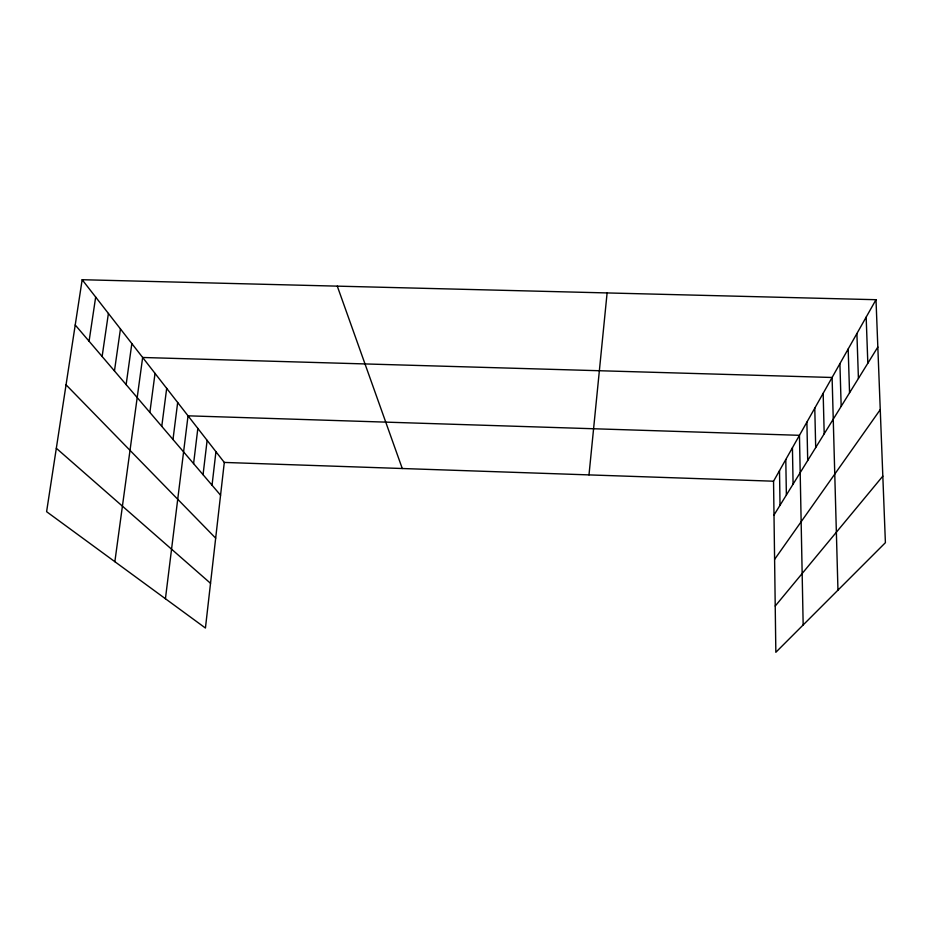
<?xml version="1.0" encoding="UTF-8"?>
<svg xmlns="http://www.w3.org/2000/svg" width="932" height="932" viewBox="0 0 932 932"><rect width="100%" height="100%" fill="white"/><g stroke="black" fill="none" stroke-linecap="round" stroke-linejoin="round"><path stroke-width="1.4" d="M588.989 474.901L607.105 292.939M82.167 279.716L224.297 462.435L205.436 628.04L46.6 511.691L82.167 279.716L875.998 299.708L885.4 542.68L775.843 652.284L773.548 481.203L875.998 299.708M212.042 485.223L215.933 451.694M203.06 474.703L207.125 440.37M193.588 463.612L197.84 428.429M165.43 598.74L188.043 415.823L799.458 435.314L803.163 624.941M172.991 439.496L177.674 402.496M161.772 426.355L166.688 388.376M149.866 412.41L155.038 373.406M114.857 561.693L142.654 357.48L832.101 377.483L837.961 590.142M126.135 384.613L131.843 343.582M114.461 370.948L120.449 328.926M102.124 356.502L108.403 313.455M89.076 341.205L95.67 297.075M774.003 515.023L877.839 347.053M774.597 559.375L880.251 409.649M775.226 606.033L882.825 476.135M224.297 462.435L773.548 481.203M56.328 448.269L210.539 583.316M66.056 384.811L215.676 538.16M75.224 325L220.569 495.207M337.291 286.147L402.275 468.516M866.166 317.136L867.832 363.224M856.904 333.551L858.419 378.45M848.167 349.022L849.553 392.803M839.907 363.643L841.177 406.364M823.166 393.316L824.191 433.823M814.778 408.169L815.698 447.57M806.891 422.149L807.706 460.49M792.433 447.756L793.085 484.151M785.793 459.511L786.375 495.008M779.513 470.637L780.026 505.284"/></g></svg>
